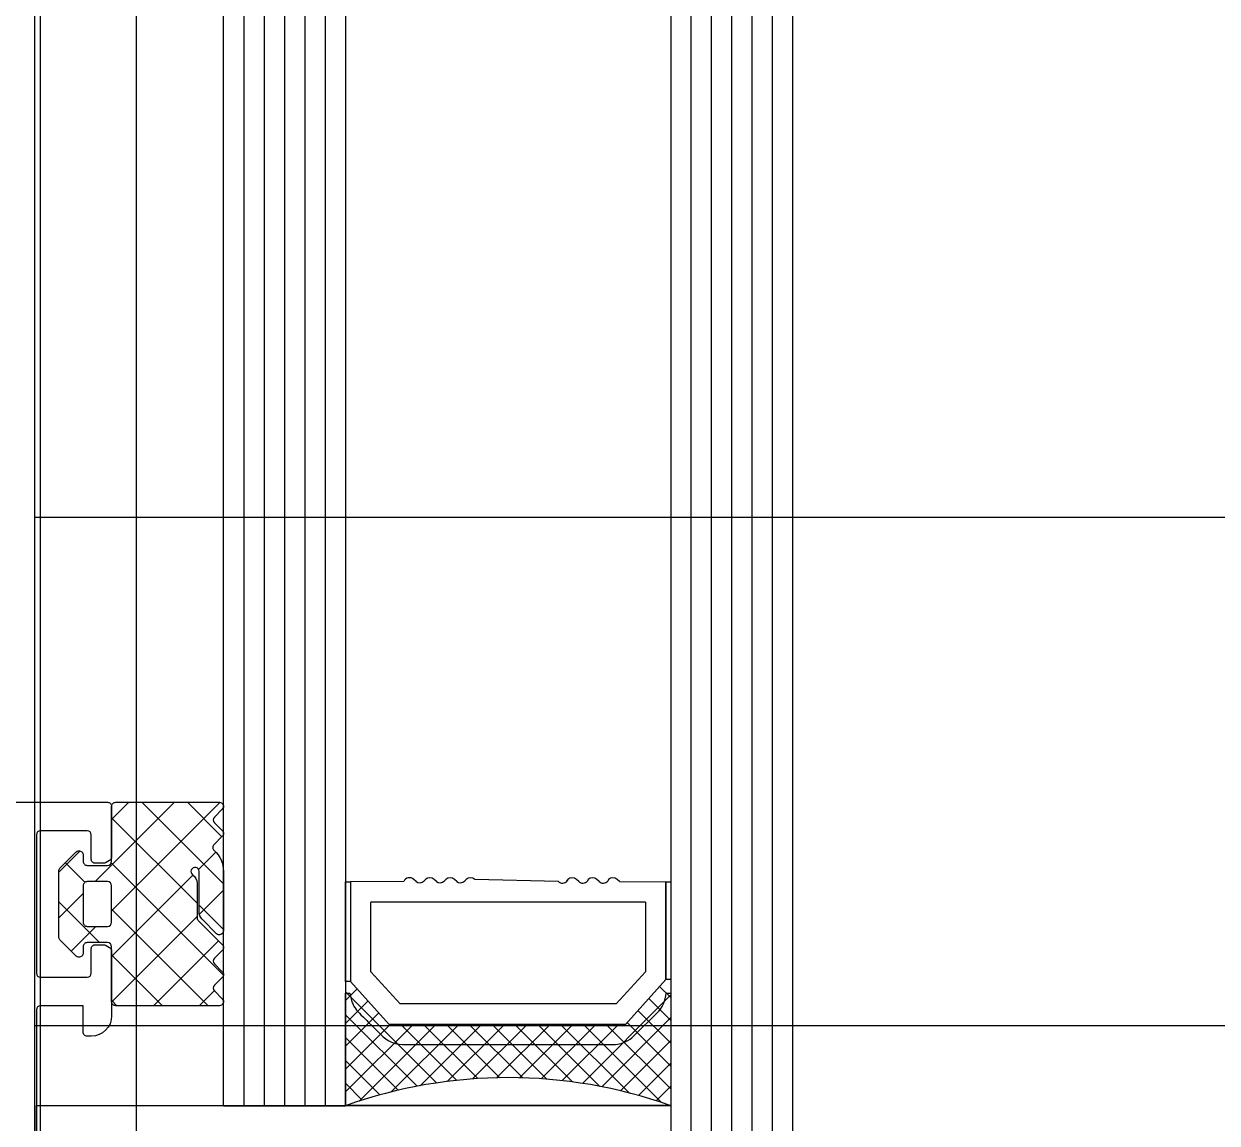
# Model space of a CAD drawing. Header units: inches. Extents: x 21 to 32698, y 13 to 3712.
# Drawn here: x 12846.66 to 12852.53, y 1674.1 to 1679.51 of the extents above; entities that cross this region are included whole.
import ezdxf

# ---------------------------------------------------------------- set-up
doc = ezdxf.new("R2010")
doc.units = ezdxf.units.IN
doc.header["$MEASUREMENT"] = 0
doc.set_wipeout_variables(frame=1)
for name, color, linetype, lineweight in [('Z_MİM_$AUDIT_BAD_LAYER1', 8, 'Continuous', 25), ('Z_MİM_-KM-GLAZ', 8, 'Continuous', 25), ('Z_MİM_-KM-PAINT', 8, 'Continuous', 25), ('Z_MİM_-KM-WALL-PLASTER', 8, 'Continuous', 25), ('Z_MİM_Aksesuar', 8, 'Continuous', 25), ('Z_MİM_ALUMINIUM', 8, 'Continuous', 25), ('Z_MİM_fitiller_k', 8, 'Continuous', 25), ('Z_MİM_MYM_CAM', 8, 'Continuous', 25), ('Z_MİM_polistick', 8, 'Continuous', 25), ('Z_MİM_SILIKON-102', 8, 'Continuous', 25)]:
    doc.layers.add(name, color=color, linetype=linetype, lineweight=lineweight)

# ---------------------------------------------------------------- blocks, each defined once
blk = doc.blocks.new('asffgdf')
at = {"layer": 'Z_MİM_Aksesuar'}
h = blk.add_hatch(dxfattribs=at)
h.set_pattern_fill('ANSI37', color=256, scale=0.025, style=0)
h.set_pattern_definition([(44.99999999999999, (-116.1595364762397, 39.75021951863755), (0.0561266007566822, -0.0561266007566822), []), (315, (-116.1595364762397, 39.75021951863755), (-0.0561266007566822, -0.0561266007566822), [])])
edge = h.paths.add_edge_path()
edge.add_line((18216.22627703359, -551.9022897045026), (18216.83682177891, -551.9022897045026))
edge.add_line((18216.83682177891, -551.9022897045026), (18216.83682177891, -551.9272897045039))
edge.add_line((18216.83682177891, -551.9272897045005), (18216.62637774286, -552.1167743656652))
edge.add_line((18216.62637774286, -552.1167743656652), (18216.62637774286, -553.2790343236986))
edge.add_line((18216.62637774286, -553.2790343236768), (18216.84656264994, -553.4772897045034))
edge.add_line((18216.84656264994, -553.4772897044998), (18216.84656264994, -553.5022897045012))
edge.add_line((18216.84656264994, -553.5022897045012), (18216.22627703359, -553.5022897045012))
edge.add_arc((18213.97612494752, -552.7022897045018), 2.388134085523654, 340.4280965621239, 379.5719034378159)
at = {"layer": 'Z_MİM_fitiller_k'}
h = blk.add_hatch(dxfattribs=at)
h.set_pattern_fill('ANSI37', color=256, scale=0.05)
h.set_pattern_definition([(44.99999999999999, (-0.2263964921839943, 290.0073317481715), (-0.1122532015133643, 0.1122532015133643), []), (135, (-0.2263964921839943, 290.0073317481715), (-0.1122532015133643, -0.1122532015133643), [])])
edge = h.paths.add_edge_path()
edge.add_line((18216.7180134885, -551.2822895111415), (18216.7180134885, -550.7722895111319))
edge.add_arc((18216.7380134885, -550.7722895111355), 0.0200000000040745, 89.99999998957799, 179.999999989578, ccw=False)
edge.add_line((18216.73801348851, -550.7522895111351), (18217.0080134885, -550.7522895111351))
edge.add_arc((18217.0080134885, -550.7322895111362), 0.0199999999989586, 269.9999999895779, 359.9999999938119)
edge.add_line((18217.0280134885, -550.7322895111383), (18217.0280134885, -550.63228951114))
edge.add_arc((18217.0080134885, -550.63228951114), 0.0199999999967986, 0, 90.00000001042204)
edge.add_line((18217.0080134885, -550.6122895111432), (18216.97629775975, -550.6122895111432))
edge.add_arc((18216.97629775974, -550.592289511148), 0.019999999995207, 134.9999999894064, 270.00000001042207, ccw=False)
edge.add_line((18216.96215562413, -550.5781473755262), (18217.04215562412, -550.4981473755208))
edge.add_arc((18217.05629775974, -550.5122895111465), 0.0199999999988715, 89.9999999687339, 134.9999999889458, ccw=False)
edge.add_line((18217.05629775975, -550.4922895111478), (18217.37972921726, -550.4922895111478))
edge.add_arc((18217.37972921726, -550.512289511137), 0.0199999999892953, 44.9999999995394, 90.00000002084408, ccw=False)
edge.add_line((18217.39387135288, -550.4981473755208), (18217.47387135287, -550.5781473755262))
edge.add_arc((18217.45972921725, -550.5922895111504), 0.0199999999926816, -89.99999998957787, 45.000000022799384, ccw=False)
edge.add_line((18217.45972921726, -550.6122895111432), (18217.4280134885, -550.6122895111432))
edge.add_arc((18217.4280134885, -550.63228951114), 0.0199999999967986, 90, 180)
edge.add_line((18217.4080134885, -550.63228951114), (18217.4080134885, -550.7322895111383))
edge.add_arc((18217.4280134885, -550.7322895111362), 0.0200000000004366, 180.0000000061881, 270)
edge.add_line((18217.4280134885, -550.7522895111351), (18217.69801348851, -550.7522895111351))
edge.add_arc((18217.6980134885, -550.7722895111283), 0.0199999999931606, -1.0422013474453706e-08, 89.99999998957799, ccw=False)
edge.add_line((18217.7180134885, -550.7722895111319), (18217.7180134885, -551.2822895111415))
edge.add_arc((18217.6980134885, -551.2822895111436), 0.0199999999967986, -135.0000000043757, 6.188088264025282e-09, ccw=False)
edge.add_line((18217.68387135288, -551.2964316467653), (18217.64558708164, -551.2581473755083))
edge.add_arc((18217.63144494601, -551.2722895111348), 0.0200000000020871, 45.00000000552712, 134.9999999944729)
edge.add_line((18217.61730281039, -551.2581473755083), (18217.57901853913, -551.2964316467653))
edge.add_arc((18217.56487640351, -551.2822895111506), 0.0199999999910738, 224.9999999887155, 315.00000001128456, ccw=False)
edge.add_line((18217.55073426789, -551.2964316467653), (18217.51032274877, -551.2560201276458))
edge.add_arc((18217.49618061314, -551.2701622632597), 0.0199999999931639, 44.99999997996418, 137.6075789485896)
edge.add_arc((18217.37801348851, -551.1622895111409), 0.1399999999927485, 269.9999999970223, 317.6075789281243, ccw=False)
edge.add_line((18217.3780134885, -551.3022895111346), (18217.08629775975, -551.3022895111346))
edge.add_arc((18217.08629775974, -551.2822895111394), 0.019999999995207, 134.9999999894064, 270.00000001042207, ccw=False)
edge.add_line((18217.07215562413, -551.2681473755176), (18217.14336882756, -551.196934172079))
edge.add_arc((18217.17872416661, -551.2322895111278), 0.0499999999876929, 89.99999999166238, 135.0000000027636, ccw=False)
edge.add_line((18217.17872416662, -551.1822895111391), (18217.3780134885, -551.1822895111391))
edge.add_arc((18217.3780134885, -551.1622895111327), 0.020000000006462, 270, 505.1500954077346)
edge.add_arc((18217.32056786203, -551.1222895111268), 0.0500000000026847, 270.0000000083376, 325.1500954233587, ccw=False)
edge.add_line((18217.32056786204, -551.1722895111297), (18217.15085620098, -551.1722895111297))
edge.add_arc((18217.150856201, -551.1922895111157), 0.0199999999858847, 90.00000005211022, 135.0000000958034)
edge.add_line((18217.13671406536, -551.1781473755246), (18217.0184297941, -551.2964316467653))
edge.add_arc((18217.00428765847, -551.2822895111508), 0.0199999999909934, 224.9999999884852, 315.0000000115148, ccw=False)
edge.add_line((18216.99014552286, -551.2964316467653), (18216.95186125161, -551.2581473755083))
edge.add_arc((18216.93771911598, -551.2722895111348), 0.0200000000020871, 45.00000000552712, 134.9999999944729)
edge.add_line((18216.92357698036, -551.2581473755083), (18216.88529270911, -551.2964316467653))
edge.add_arc((18216.87115057349, -551.2822895111478), 0.019999999995656, 224.9999999871034, 315.00000001289663, ccw=False)
edge.add_line((18216.85700843787, -551.2964316467653), (18216.81872416663, -551.2581473755083))
edge.add_arc((18216.804582031, -551.2722895111367), 0.0200000000033733, 45.00000000921187, 134.9999999981576)
edge.add_line((18216.79043989538, -551.2581473755083), (18216.75215562413, -551.2964316467653))
edge.add_arc((18216.7380134885, -551.2822895111422), 0.0200000000022478, 179.9999999980459, 315.0000000087513, ccw=False)
edge = h.paths.add_edge_path(flags=16)
edge.add_line((18217.3280134885, -550.7322895111383), (18217.3280134885, -550.63228951114))
edge.add_arc((18217.3080134885, -550.63228951114), 0.0199999999967986, 0, 90.00000001042204)
edge.add_line((18217.3080134885, -550.6122895111432), (18217.1280134885, -550.6122895111432))
edge.add_arc((18217.1280134885, -550.63228951114), 0.0199999999967986, 89.99999998957794, 180)
edge.add_line((18217.1080134885, -550.63228951114), (18217.1080134885, -550.7322895111383))
edge.add_arc((18217.1280134885, -550.7322895111362), 0.0199999999967986, 180.0000000061881, 270.000000010422)
edge.add_line((18217.1280134885, -550.7522895111351), (18217.3080134885, -550.7522895111351))
edge.add_arc((18217.3080134885, -550.7322895111362), 0.0199999999989586, 269.9999999895779, 359.9999999938119)
for p, q in [((18217.7180134885, -550.4022898394971), (18222.49473819588, -550.4022898394971)), ((18217.32656264994, -553.4772897044998), (18216.84656264994, -553.4772897044998)), ((18217.32656264994, -553.4772897044998), (18216.84656264994, -553.4772897044998))]:
    blk.add_line(p, q)
at = {"linetype": 'Continuous'}
for p, q in [((18216.83682177891, -551.9272897045005), (18216.62637774286, -552.1167743656652)), ((18216.83682177891, -551.9272897045005), (18216.62637774286, -552.1167743656652)), ((18217.32651503842, -551.9272897045005), (18216.83682177891, -551.9272897045005)), ((18217.32651503842, -551.9272897045005), (18216.83682177891, -551.9272897045005)), ((18216.72637774287, -552.1714659576892), (18216.88512264648, -552.0271524089505)), ((18216.72637774287, -552.1714659576892), (18216.88512264648, -552.0271524089505)), ((18216.88512264648, -552.0271524089505), (18217.22764364359, -552.0271524089505)), ((18216.88512264648, -552.0271524089505), (18217.22764364359, -552.0271524089505)), ((18217.22764364359, -553.3774270000533), (18217.22764364359, -552.0271524089505)), ((18217.22764364359, -553.3774270000533), (18217.22764364359, -552.0271524089505)), ((18216.72637774287, -553.2331070208559), (18216.72637774287, -552.1714659576892)), ((18216.72637774287, -553.2331070208559), (18216.72637774287, -552.1714659576892)), ((18217.32872863966, -552.2491714947748), (18217.33920022746, -552.2381521095622)), ((18217.32872863966, -552.2491714947748), (18217.33920022746, -552.2381521095622)), ((18217.32872863966, -552.2491714947748), (18217.33920022746, -552.2381521095622)), ((18217.32872863966, -552.2491714947748), (18217.33920022746, -552.2381521095622)), ((18217.33865289802, -552.2962378041003), (18217.33122472984, -552.2888190040023)), ((18217.33865289802, -552.2962378041003), (18217.33122472984, -552.2888190040023)), ((18217.32872863966, -552.3491714947733), (18217.33920022746, -552.3381521095646)), ((18217.32872863966, -552.3491714947733), (18217.33920022746, -552.3381521095646)), ((18217.33865289802, -552.3962378040987), (18217.33122472984, -552.3888190040008)), ((18217.33865289802, -552.3962378040987), (18217.33122472984, -552.3888190040008)), ((18217.32872863966, -552.4491714947756), (18217.33920022746, -552.4381521095631)), ((18217.32872863966, -552.4491714947756), (18217.33920022746, -552.4381521095631)), ((18217.33865289802, -552.4962378041012), (18217.33122472984, -552.488819004003)), ((18217.33865289802, -552.4962378041012), (18217.33122472984, -552.488819004003)), ((18217.32872863966, -552.9491714947757), (18217.33920022746, -552.5381521095653)), ((18217.32872863966, -552.9491714947757), (18217.33920022746, -552.5381521095653)), ((18217.33865289802, -552.9962378041012), (18217.33058673264, -552.9923186763546)), ((18217.33865289802, -552.9962378041012), (18217.33058673264, -552.9923186763546)), ((18217.33865289802, -552.9962378041012), (18217.33122472984, -552.988819004003)), ((18217.33865289802, -552.9962378041012), (18217.33122472984, -552.988819004003)), ((18217.32872863966, -553.0491714947741), (18217.33920022746, -553.0381521095653)), ((18217.32872863966, -553.0491714947741), (18217.33920022746, -553.0381521095653)), ((18217.33865289802, -553.0962378040997), (18217.33058673264, -553.0923186763531)), ((18217.33865289802, -553.0962378040997), (18217.33058673264, -553.0923186763531)), ((18217.32872863966, -553.1491714947726), (18217.33920022746, -553.1381521095636)), ((18217.32872863966, -553.1491714947726), (18217.33920022746, -553.1381521095636)), ((18217.33865289802, -553.1962378041018), (18217.33058673264, -553.1923186763552)), ((18217.33865289802, -553.1962378041018), (18217.33058673264, -553.1923186763552)), ((18216.88516407644, -553.3774270000533), (18216.72637774287, -553.2331070208559)), ((18216.88516407644, -553.3774270000533), (18216.72637774287, -553.2331070208559)), ((18217.32872863966, -553.2491714947748), (18217.32656264994, -553.4772897044998)), ((18217.32872863966, -553.2491714947748), (18217.32656264994, -553.4772897044998)), ((18217.32872863966, -553.2491714947748), (18217.33920022746, -553.2381521095624)), ((18217.32872863966, -553.2491714947748), (18217.33920022746, -553.2381521095624)), ((18217.22764364359, -553.3774270000533), (18216.88516407644, -553.3774270000533)), ((18217.22764364359, -553.3774270000533), (18216.88516407644, -553.3774270000533))]:
    blk.add_line(p, q, dxfattribs=at)
blk.add_lwpolyline([(18216.62637774286, -553.2790343236768), (18216.62637774286, -552.1167743656652), (18216.62637774286, -553.2790343236768), (18216.84656264994, -553.4772897044998)], close=True, dxfattribs=at)
blk.add_lwpolyline([(18216.62637774286, -553.2790343236768), (18216.62637774286, -552.1167743656652), (18216.62637774286, -553.2790343236768), (18216.84656264994, -553.4772897044998)], close=True, dxfattribs=at)
for centre, radius, start, end in [((18217.31744197728, -552.217475508932), 0.0300157169666298, 316.4601332905825, 68.45407340708117), ((18217.31744197728, -552.217475508932), 0.0300157169682423, 316.4601332905825, 68.45407340708117), ((18217.31744197728, -552.217475508932), 0.0300157169666298, 316.4601332905825, 68.45407340708117), ((18217.31744197728, -552.217475508932), 0.0300157169682423, 316.4601332905825, 68.45407340708117), ((18217.35243565058, -552.2675812991904), 0.0300157169665977, 142.1686851396598, 225.0361522845499), ((18217.35243565058, -552.2675812991904), 0.0300157169665977, 142.1686851396598, 225.0361522845499), ((18217.35243565058, -552.3675812991927), 0.0300157169666159, 142.1686851396598, 225.0361522845499), ((18217.35243565058, -552.3675812991927), 0.0300157169666159, 142.1686851396598, 225.0361522845499), ((18217.31744197728, -552.3174755089342), 0.0300157169666459, 316.4601332905825, 45.03615228454989), ((18217.31744197728, -552.3174755089342), 0.0300157169666459, 316.4601332905825, 45.03615228454989), ((18217.31744197728, -552.4174755089327), 0.0300157169666153, 316.4601332905825, 45.03615228454989), ((18217.31744197728, -552.4174755089327), 0.0300157169666153, 316.4601332905825, 45.03615228454989), ((18217.35243565058, -552.4675812991911), 0.0300157169665979, 142.1686851396598, 225.0361522845499), ((18217.35243565058, -552.4675812991911), 0.0300157169665979, 142.1686851396598, 225.0361522845499), ((18217.31744197728, -552.5174755089348), 0.0300157169666309, 316.4601332905825, 45.03615228454989), ((18217.31744197728, -552.5174755089348), 0.0300157169666309, 316.4601332905825, 45.03615228454989), ((18217.35048688987, -552.969848095406), 0.0300157169665823, 136.4601332905824, 228.4715977697126), ((18217.35048688987, -552.969848095406), 0.0300157169665823, 136.4601332905824, 228.4715977697126), ((18217.31744197728, -553.0174755089348), 0.0300157169666144, 316.4601332905825, 45.03615228454989), ((18217.31744197728, -553.0174755089348), 0.0300157169666144, 316.4601332905825, 45.03615228454989), ((18217.35048688987, -553.0698480954043), 0.0300157169665823, 136.4601332905824, 228.4715977697126), ((18217.35048688987, -553.0698480954043), 0.0300157169665823, 136.4601332905824, 228.4715977697126), ((18217.35048688987, -553.0698480954043), 0.0300157169665823, 136.4601332905824, 228.4715977697126), ((18217.35048688987, -553.0698480954043), 0.0300157169665823, 136.4601332905824, 228.4715977697126), ((18217.31744197728, -553.1174755089335), 0.0300157169666309, 316.4601332905825, 45.03615228454989), ((18217.31744197728, -553.1174755089335), 0.0300157169666309, 316.4601332905825, 45.03615228454989), ((18217.35048688987, -553.169848095403), 0.0300157169665716, 136.4601332905824, 228.4715977697126), ((18217.35048688987, -553.169848095403), 0.0300157169665716, 136.4601332905824, 228.4715977697126), ((18217.31744197728, -553.217475508932), 0.0300157169666301, 316.4601332905825, 45.03615228454989), ((18217.31744197728, -553.217475508932), 0.0300157169666301, 316.4601332905825, 45.03615228454989)]:
    blk.add_arc(centre, radius, start, end, dxfattribs=at)
at = {"layer": 'Z_MİM_Aksesuar'}
blk.add_line((18216.22627703359, -551.3022897045003), (18216.22627703359, -551.9022897045026), dxfattribs=at)
blk.add_line((18216.22627703359, -551.3022897045003), (18216.22627703359, -551.9022897045026), dxfattribs=at)
blk.add_line((18216.22627703359, -551.3022897045003), (18216.22627703359, -551.9022897045026), dxfattribs=at)
blk.add_line((18216.22627703359, -551.3022897045003), (18216.22627703359, -551.9022897045026), dxfattribs=at)
at = {"layer": 'Z_MİM_Aksesuar', "linetype": 'Continuous'}
blk.add_line((18217.3284651564, -552.1895571854322), (18217.32656264994, -551.9272832740673), dxfattribs=at)
at = {"layer": 'Z_MİM_ALUMINIUM'}
blk.add_lwpolyline([(18217.7180134885, -546.5105737785444), (18217.7180134885, -550.7322895196368, -0.4142138697318785), (18217.69801349701, -550.7522895111351), (18217.44956049578, -550.7522895111351, -0.2679487295710518), (18217.43224002354, -550.7422895153861), (18217.42069299548, -550.7222895238657, -0.1316529840489929), (18217.41801352277, -550.7122894815503), (18217.41801352277, -550.6722894985353, -0.4142142662034785), (18217.43801351428, -550.6522895070368), (18217.55801350989, -550.6522895070368, 0.4142134301546276), (18217.5780135014, -550.6322895155419), (18217.5780135014, -550.4022895200753, 0.4142132978215474), (18217.55801350989, -550.3822894820141), (18216.87801351928, -550.3822894820141, 0.4142131229093458), (18216.85801350449, -550.4022895200753), (18216.85801350449, -550.6322895155419, 0.4142132552230792), (18216.87801351928, -550.6522895070368), (18216.99801351488, -550.6522895070368, -0.4142136179578201), (18217.01801350639, -550.6722894985353), (18217.01801350639, -550.7122894815503, -0.1316526604501915), (18217.0153340104, -550.7222895238657), (18217.00378700562, -550.7422895153861, -0.2679483933688735), (18216.9864665101, -550.7522895111351), (18216.66801351532, -550.7522895111351, -0.4142135329560503), (18216.56801351123, -550.6522895070368), (18216.56801351124, -550.6322895155419, -0.4142145381919546), (18216.58801350274, -550.6122895240215), (18216.7180135452, -550.612289588119), (18216.71801351737, -550.4022895200753, 0.4142128396443516), (18216.69801350259, -550.3822894820141), (18215.57791038535, -550.3822894820141, 0.4142130229368232)], format="xyb", dxfattribs=at)
for points in [[(18216.83682177891, -551.9272897045005), (18216.83682177891, -551.9022897045026), (18217.32651503842, -551.9022897045026), (18217.32651503842, -551.9272897045005)], [(18216.83682177891, -551.9272897045005), (18216.83682177891, -551.9022897045026), (18217.32651503842, -551.9022897045026), (18217.32651503842, -551.9272897045005)], [(18217.32656264994, -553.4772897044998), (18217.32656264994, -553.5022897045012), (18216.84656264994, -553.5022897045012), (18216.84656264994, -553.4772897044998)], [(18217.32656264994, -553.4772897044998), (18217.32656264994, -553.5022897045012), (18216.84656264994, -553.5022897045012), (18216.84656264994, -553.4772897044998)]]:
    blk.add_lwpolyline(points, close=True, dxfattribs=at)
at = {"layer": 'Z_MİM_fitiller_k', "linetype": 'Continuous', "flags": 128}
for points in [[(18216.7180134885, -551.2822895111415), (18216.7180134885, -550.7722895111319, -0.4142135624249768), (18216.73801348851, -550.7522895111351), (18217.0080134885, -550.7522895111351, 0.4142135623630774), (18217.0280134885, -550.7322895111383), (18217.0280134885, -550.63228951114, 0.4142135624249768), (18217.0080134885, -550.6122895111432), (18216.97629775975, -550.6122895111432, -0.668178637984929), (18216.96215562413, -550.5781473755262), (18217.04215562412, -550.4981473755208, -0.1989123674723795), (18217.05629775975, -550.4922895111478), (18217.37972921726, -550.4922895111478, -0.1989123674785684), (18217.39387135288, -550.4981473755208), (18217.47387135287, -550.5781473755262, -0.6681786379882652), (18217.45972921726, -550.6122895111432), (18217.4280134885, -550.6122895111432, 0.4142135624262111), (18217.4080134885, -550.63228951114), (18217.4080134885, -550.7322895111383, 0.4142135623622736), (18217.4280134885, -550.7522895111351), (18217.69801348851, -550.7522895111351, -0.4142135624249768), (18217.7180134885, -550.7722895111319), (18217.7180134885, -551.2822895111415, -0.6681786379719167), (18217.68387135288, -551.2964316467653), (18217.64558708164, -551.2581473755083, 0.4142135623164757), (18217.61730281039, -551.2581473755083), (18217.57901853913, -551.2964316467653, -0.4142135624874674), (18217.55073426789, -551.2964316467653), (18217.51032274877, -551.2560201276458, 0.4276070772782811), (18217.48140972257, -551.2566781692542, -0.2107675906908518), (18217.3780134885, -551.3022895111346), (18217.08629775975, -551.3022895111346, -0.6681786379825719), (18217.07215562413, -551.2681473755176), (18217.14336882756, -551.196934172079, -0.1989123674279297), (18217.17872416662, -551.1822895111391), (18217.3780134885, -551.1822895111391, 1.650385117514171), (18217.36160045237, -551.150860939698, -0.2453926839278232), (18217.32056786204, -551.1722895111297), (18217.15085620098, -551.1722895111297, 0.1989123675848598), (18217.13671406536, -551.1781473755246), (18217.0184297941, -551.2964316467653, -0.4142135624912818), (18216.99014552286, -551.2964316467653), (18216.95186125161, -551.2581473755083, 0.4142135623168086), (18216.92357698036, -551.2581473755083), (18216.88529270911, -551.2964316467653, -0.4142135625041103), (18216.85700843787, -551.2964316467653), (18216.81872416663, -551.2581473755083, 0.4142135623164757), (18216.79043989538, -551.2581473755083), (18216.75215562413, -551.2964316467653, -0.6681786379731502)], [(18217.3280134885, -550.7322895111383), (18217.3280134885, -550.63228951114, 0.4142135624249768), (18217.3080134885, -550.6122895111432), (18217.1280134885, -550.6122895111432, 0.4142135624262111), (18217.1080134885, -550.63228951114), (18217.1080134885, -550.7322895111383, 0.4142135623622736), (18217.1280134885, -550.7522895111351), (18217.3080134885, -550.7522895111351, 0.4142135623630774)]]:
    blk.add_lwpolyline(points, format="xyb", close=True, dxfattribs=at)
at = {"layer": 'Z_MİM_MYM_CAM'}
for p, q in [((18216.22627703131, -551.3022897045003), (18222.49473819588, -551.3022897045003)), ((18216.22627703131, -551.3022911839064), (18222.49473819588, -551.3022911839064)), ((18222.49473819588, -551.4022911839083), (18216.22627703131, -551.4022911839083)), ((18222.49473819588, -551.5022911839071), (18216.22627703131, -551.5022911839071)), ((18222.49473819588, -551.6022911839057), (18216.22627703131, -551.6022911839057)), ((18222.49473819588, -551.7022911839077), (18216.22627703131, -551.7022911839077)), ((18222.49473819588, -551.8022911839064), (18216.22627703131, -551.8022911839064)), ((18222.49473819588, -551.9022911839083), (18216.22627703131, -551.9022911839083)), ((18222.49473819588, -553.5022897045012), (18212.81699943709, -553.5022897045012)), ((18222.49473819588, -553.5022897045012), (18212.81699943709, -553.5022897045012)), ((18222.49473819588, -553.5022911839071), (18212.81699943709, -553.5022911839071)), ((18212.81699943709, -553.6022911839054), (18222.49473819588, -553.6022911839054)), ((18212.81699943709, -553.7022911839077), (18222.49473819588, -553.7022911839077)), ((18212.81699943709, -553.8022911839062), (18222.49473819588, -553.8022911839062)), ((18212.81699943709, -553.9022911839086), (18222.49473819588, -553.9022911839086)), ((18212.81699943709, -554.0022911839071), (18222.49473819588, -554.0022911839071)), ((18212.81699943709, -554.1022897044999), (18222.49473819588, -554.1022897044999)), ((18212.81699943709, -554.1022897044999), (18222.49473819588, -554.1022897044999))]:
    blk.add_line(p, q, dxfattribs=at)
for points in [[(18216.22627703131, -551.3022897045003), (18222.49473819588, -551.3022897045003)], [(18216.22627703131, -551.3022897045003), (18222.49473819588, -551.3022897045003)], [(18216.22627703131, -551.9022897045026), (18216.22627703131, -551.3022897045003), (18222.49473819588, -551.3022897045003)], [(18222.49473819588, -551.9022897045026), (18216.22627703131, -551.9022897045026)]]:
    blk.add_lwpolyline(points, dxfattribs=at)
blk.add_arc((18213.97612494752, -552.7022897045018), 2.388134085523677, 340.4280965625162, 19.57190343748376, dxfattribs=at)
blk.add_arc((18213.97612494752, -552.7022897045018), 2.388134085523677, 340.4280965625162, 19.57190343748376, dxfattribs=at)
at = {"layer": 'Z_MİM_polistick'}
blk.add_lwpolyline([(18216.22664049685, -553.5022897045012), (18215.72664049686, -553.5022897045012), (18215.72664049689, -550.3822894820141), (18216.22664049689, -550.3822894820141)], close=True, dxfattribs=at)
at = {"layer": 'Z_MİM_SILIKON-102'}
blk.add_lwpolyline([(18216.22664049688, -551.9022897045026), (18216.77983932612, -551.9022897045026), (18216.77983932612, -551.9235794976223), (18216.76481270756, -551.9262926974), (18216.75663527377, -551.9279975311031), (18216.74938528696, -551.9299040599137), (18216.73764750349, -551.933821270067), (18216.73186656554, -551.9361494592733), (18216.72287986494, -551.9403308862231), (18216.71638903695, -551.9438083978486), (18216.7048874262, -551.9510227129205), (18216.69642766495, -551.9573087078417), (18216.68792091407, -551.9646213936023), (18216.68125953558, -551.9711219923912), (18216.67372684522, -551.9786547297947), (18216.66179207858, -551.990589570941), (18216.6536161638, -551.9987655367579), (18216.64481977355, -552.0075619819208), (18216.63784834129, -552.0145334577057), (18216.61688964833, -552.035492281487), (18216.6063200292, -552.0460619666038), (18216.58960997394, -552.0627721261801), (18216.56515104696, -552.0876208311049), (18216.55428143324, -552.1014123236628), (18216.54718018394, -552.1125660875942), (18216.54076960402, -552.1249254726235), (18216.53400629384, -552.1422511632438), (18216.53065482827, -552.1543424836957), (18216.52830732324, -552.1666313642302), (18216.52678092973, -552.1825491357478), (18216.52663932012, -552.1972750970991), (18216.52664321578, -553.2195901410553), (18216.52737341795, -553.2299288005916), (18216.52858077348, -553.2392568098978), (18216.53025964212, -553.2480504613479), (18216.53263111362, -553.2573691241806), (18216.53664872005, -553.2694084516617), (18216.5402676188, -553.2781074854677), (18216.54708468403, -553.2914040440111), (18216.55398290392, -553.3022912304724), (18216.55967047759, -553.3099625975474), (18216.56593229868, -553.3173852130196), (18216.57399201754, -553.3257451671991), (18216.67925600924, -553.431009566167), (18216.6917736374, -553.442962431872), (18216.70156210782, -553.450750261952), (18216.71463720057, -553.4593206035308), (18216.72772389288, -553.4661485286298), (18216.73987476673, -553.4711406863635), (18216.75203467915, -553.47497400219), (18216.76684123857, -553.478203796559), (18216.77983932018, -553.4799824884751), (18216.77983932018, -553.5022897045012), (18216.22664049688, -553.5022897045012)], close=True, dxfattribs=at)
blk = doc.blocks.new('-KM-AL2 210_900')
blk.add_wipeout([(1434.2586858923214, 1419.9984443482087), (1434.258685892317, 1217.755859651912), (1415.603686079591, 1217.755859651912), (1415.6036860795912, 1421.9728942789698), (1434.2733305532627, 1422.1837996872691)])
at = {"layer": 'Z_MİM_ALUMINIUM', "elevation": 0.0016274945012187}
blk.add_lwpolyline([(1419.273330553275, 1412.768421322467), (1419.273330553153, 1227.306238769979)], dxfattribs=at)
at = {"rotation": 270}
blk.add_blockref('asffgdf', (1969.675621107796, 19624.15069696822), dxfattribs=at)
blk = doc.blocks.new('BLK_MARKIZ_PL')
at = {"ltscale": 0.1}
blk.add_line((88.65344534944735, -1.527951e-10, -0.0008359605384035), (88.65344534944735, -124.5435985065996, 0.0006046004842729), dxfattribs=at)
at = {"layer": 'Z_MİM_$AUDIT_BAD_LAYER1'}
blk.add_line((86.15344534944735, -1.527951e-10, -0.0008359605384035), (86.15344534944735, -135.0435985065996, 0.0006046004842729), dxfattribs=at)

msp = doc.modelspace()

# ---------------------------------------------------------------- block references
at = {"layer": 'Z_MİM_-KM-GLAZ', "rotation": 180}
msp.add_blockref('-KM-AL2 210_900', (14266.01624452514, 3082.114314065975), dxfattribs=at)

# ---------------------------------------------------------------- next in the draw order: linework, layer by layer
at = {"layer": 'Z_MİM_-KM-PAINT'}
msp.add_lwpolyline([(11326.21380157811, 1162.158650810004), (11326.21380157811, 966.5831087493367), (12847.21488399846, 966.5831087493367), (12847.21488399846, 2597.584265079445), (9026.214802936147, 2597.584265079445), (9026.214802936147, 1621.58323391909), (9316.214049533437, 1621.58323391909), (9316.214049533437, 966.5831088418925), (10657.21387310369, 966.5831008343337), (10657.21387310369, 1161.831515063127)], dxfattribs=at)
at = {"layer": 'Z_MİM_-KM-WALL-PLASTER'}
msp.add_lwpolyline([(11326.71380157811, 1162.158650810004), (11326.71380157811, 967.0831087493366), (12846.71488399846, 967.0831087493366), (12846.71488399846, 2597.084265079445), (9026.714802936143, 2597.084265079445), (9026.714802936143, 1622.083233919091), (9316.714049533435, 1622.083233919091), (9316.714049533435, 967.0831088389057), (10656.71387310369, 967.0831008373204), (10656.71387310369, 1161.831515063127)], dxfattribs=at)

# ---------------------------------------------------------------- next in the draw order: block references
at = {"layer": 'Z_MİM_-KM-WALL-PLASTER', "ltscale": 1.5, "xscale": -1, "rotation": 89.99999999999991}
msp.add_blockref('BLK_MARKIZ_PL', (12846.71404953325, 1763.237162065957), dxfattribs=at)

doc.saveas('drawing.dxf')
